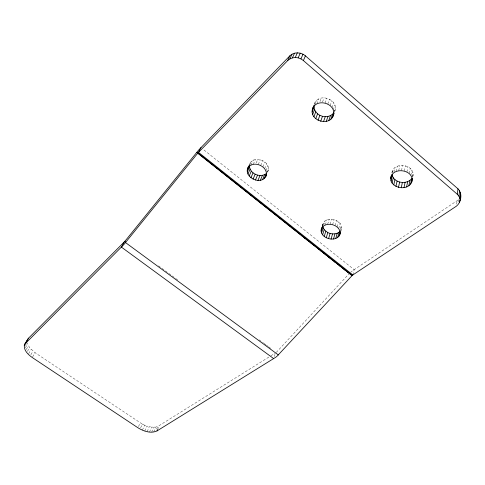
<?xml version="1.0" encoding="UTF-8"?>
<svg xmlns="http://www.w3.org/2000/svg" width="485" height="485" viewBox="0 0 485 485"><rect width="100%" height="100%" fill="white"/><g stroke="black" fill="none" stroke-linecap="round" stroke-linejoin="round"><path stroke-width="0.36" stroke-dasharray="2.42 1.82" d="M267.69 171.89C272.546 161.341 252.8 153.612 249.338 164.851M322.64 225.919C323.737 213.273 346.86 220.214 340.676 231.715M334.692 111.392C339.694 99.358 318.348 91.907 314.407 104.093M458.628 201.802L458.968 199.068L457.106 200.693L353.044 270.424A18.236 7.032 -50.6 0 0 351.067 271.952L350.843 272.14M456.676 204.112L457.106 200.693M391.977 172.769C393.832 160.79 416.063 164.506 412.783 176.673M412.82 176.461L413.208 174.473M411.989 176.867L412.899 172.23M410.825 175.388L411.874 170.096M409.134 173.509L410.195 168.222M406.903 172.023L407.988 166.743M404.296 171.035L405.399 165.767M401.489 170.611L402.611 165.349M398.682 170.787L399.822 165.53M396.063 171.538L397.227 166.288M393.972 172.163L394.996 167.567M391.922 172.618L392.219 171.302M392.553 172.563L393.293 169.283M352.862 274.934L354.165 269.654L203.348 149.495M340.355 231.775L341.622 227.21M340.106 229.175L341.197 225.264M338.682 228.611L340.143 223.403M337.057 226.956L338.536 221.754M334.989 225.628L336.481 220.426M332.613 224.719L334.129 219.529M330.103 224.294L331.631 219.111M327.63 224.379L329.176 219.202M325.368 224.973L326.926 219.802M323.671 225.386L325.041 220.863M322.234 225.968L322.822 224.028M322.658 225.531L323.64 222.3M274.316 356.487L274.971 354.389M333.722 112.484L335.414 107.525M333.219 109.998L334.917 105.051M249.484 164.942L250.145 163.015M332.001 107.664L333.71 102.723M330.152 105.633L331.879 100.704M327.799 104.057L329.551 99.134M325.108 103.038L326.884 98.128M322.525 101.959L324.059 97.752M319.997 101.541L321.288 98.037M316.929 103.857L318.76 98.958M314.801 105.342L316.638 100.444M314.286 104.493L315.08 102.39M267.387 172.46L268.399 169.98M266.435 172.842L268.466 167.889M265.835 170.708L267.872 165.761M156.588 429.079L157.631 426.564L270.297 356.196M264.616 168.683L266.665 163.736M157.552 429.643L159.11 425.86M153.763 432.026L155.849 427L157.631 426.564M151.726 432.19L153.824 427.17L155.849 427M262.858 166.901L264.925 161.966M149.507 432.074L151.617 427.067L153.824 427.17M260.681 165.5L262.767 160.571M147.167 431.692L149.289 426.691L151.617 427.067M334.699 111.101L335.171 109.974M144.779 431.05L146.906 426.054L149.289 426.691M258.244 164.567L260.342 159.65M142.408 430.171L144.548 425.181L146.906 426.054M140.656 427.837L142.275 424.096L35.084 352.71L29.591 347.709L27.299 342.974M256.238 162.948L257.826 159.262M253.255 164.348L255.383 159.438M138.528 426.564L140.153 422.829M251.054 165.07L253.2 160.165M249.532 165.676L251.412 161.384M340.828 230.248L341.398 229.102M32.598 356.911L35.084 352.71M30.852 354.759L32.992 351.158M28.633 353.674L31.143 349.479M27.433 351.304L29.591 347.709M26.22 349.497L28.391 345.902M25.341 345.399L26.439 343.598M25.39 347.715L27.572 344.114M276.25 352.443L348.812 274.019M270.939 355.796L275.413 352.995M142.275 424.096L144.548 425.181M158.534 265.865L178.662 280.663M259.172 339.882L263.44 343.022M264.052 343.471L265.883 344.817M266.489 345.265L268.32 346.611M268.933 347.06L270.763 348.406"/><path stroke-width="0.73" d="M24.262 345.611C23.977 350.807 28.354 354.759 32.246 357.512L137.989 427.806C143.481 431.189 150.817 433.863 157.031 430.898L275.48 357.427A16.06 5.881 -53.6 0 0 277.02 356.226L352.425 275.231L456.415 206.161C461.338 202.378 462.641 193.297 457.979 188.823L305.411 55.842C301.112 52.083 293.995 51.695 289.83 55.86L200.02 148.616A19.479 2.795 -52.4 0 0 198.268 150.526L124.742 241.469L28.506 338.197L24.705 344.198L24.262 345.611L24.996 344.411M266.429 174.988C262.415 187.064 241.324 176.776 248.799 166.082M264.361 178.444L266.392 173.484C260.378 178.456 249.284 173.575 249.478 165.634M333.965 113.52C331.261 128.404 306.223 120.389 313.389 106.767M312.146 112.017L313.995 107.1L314.134 105.275M340.312 233.018C338.057 244.07 317.736 238.602 321.646 227.901M333.486 114.939C336.196 102.911 315.547 97.546 312.328 109.568M339.949 234.322C341.701 224.646 324.786 220.123 321.252 229.193M460.083 200.426L459.871 198.226L460.544 192.769M459.537 202.578L459.792 200.529M460.041 198.48L460.75 194.964M459.871 198.226L458.919 196.122L459.598 190.672M458.919 196.122L457.288 194.267L457.979 188.823M390.661 178.753C391.656 166.04 415.075 169.398 411.753 181.984C407.527 192.654 386.903 187.265 391.407 175.473M412.177 179.777L412.432 178.45M411.753 181.984L412.529 178.001M410.619 183.991L411.662 178.68C406.4 185.197 393.293 182.96 391.971 174.236M408.873 185.664L409.922 180.353M406.618 186.901L407.685 181.59M404.023 187.616L405.108 182.311M401.259 187.762L402.362 182.463M398.506 187.331L399.628 182.045M395.948 186.361L397.094 181.081M393.759 184.912L394.917 179.638M392.074 183.075L393.25 177.807M391.019 180.978L392.207 175.715M339.088 236.037L340.179 232.121M337.657 237.444L339.112 232.23L340.064 231.284M335.747 238.468L337.214 233.255L339.112 232.23M333.498 239.026L334.977 233.819L337.214 233.255M331.061 239.099L332.552 233.891L334.977 233.819M328.594 238.668L330.103 233.473L332.552 233.891M326.259 237.777L327.787 232.588L324.168 229.672L322.798 226.562M324.222 236.474L325.768 231.29M322.61 234.849L324.168 229.672M321.537 233.012L323.101 227.841M321.07 231.084L322.446 226.562M27.184 340.809L27.633 339.391M332.528 117.194L333.977 112.938M330.922 119.104L332.619 114.133L333.819 112.702M328.775 120.541L330.491 115.569L332.619 114.133M326.241 121.414L327.975 116.442L330.491 115.569M323.495 121.656L325.241 116.697L327.975 116.442M320.706 121.268L322.476 116.315L325.241 116.697M318.075 120.274L319.864 115.327C316.766 113.678 314.347 110.665 313.995 107.1M315.759 118.734L317.572 113.799M265.665 176.849C270.06 167.192 253.425 159.207 247.993 167.919M313.928 116.758L315.753 111.829M312.692 114.466L314.535 109.543M313.231 107.288L313.759 105.894M262.555 179.626L264.592 174.667M260.366 180.311L262.415 175.358M157.031 430.898L157.552 429.643M257.947 180.462L260.008 175.509M255.456 180.062L257.535 175.121M457.288 194.267L303.404 60.564L305.411 55.842M253.061 179.147L255.158 174.212M250.921 177.777L253.031 172.848M303.404 60.564L300.955 58.903L302.986 54.193M249.175 176.037L251.303 171.114M247.944 174.042L250.084 169.132M247.314 171.933L249.466 167.028M24.705 344.198L122.899 245.562A17.078 2.316 -53.5 0 0 124.257 244.076L198.11 152.763L287.708 60.552C290.442 57.867 294.504 57.024 298.178 57.867L300.233 53.162M247.326 169.847L249.211 165.555M295.262 57.509L297.341 52.81M292.419 57.867L294.516 53.174M289.842 58.909L291.952 54.217M287.708 60.552L289.83 55.86M200.984 147.61L198.486 152.369L352.862 274.934M124.281 241.912L121.377 247.095L273.661 358.585M25.572 343.004L28.506 338.197M349.327 273.467L349.83 273.019M298.178 57.867L300.955 58.903M319.864 115.327L322.476 116.315M327.787 232.588L330.103 233.473M196.667 152.351L197.941 152.957L352.231 275.401M351.001 274.686L352.116 275.498L197.941 152.957M278.432 354.984L125.548 242.597L124.984 241.19M287.199 224.173L288.381 225.113M291.934 227.932L293.116 228.865M301.397 235.443L302.585 236.377M303.768 237.317L304.95 238.256M306.132 239.196L307.314 240.136M310.867 242.949L312.049 243.888M317.966 248.587L319.148 249.526M320.336 250.46L321.519 251.4M322.701 252.339L323.883 253.279M325.065 254.219L326.253 255.158M327.436 256.098L328.618 257.032M329.8 257.971L330.982 258.911M332.17 259.851L333.353 260.791M334.535 261.73L335.717 262.67M336.899 263.61L338.087 264.543M339.27 265.483L340.452 266.423M341.634 267.362L342.816 268.302M344.004 269.242L345.187 270.181M346.369 271.121L347.551 272.055M197.704 153.224L351.977 275.619"/></g></svg>
